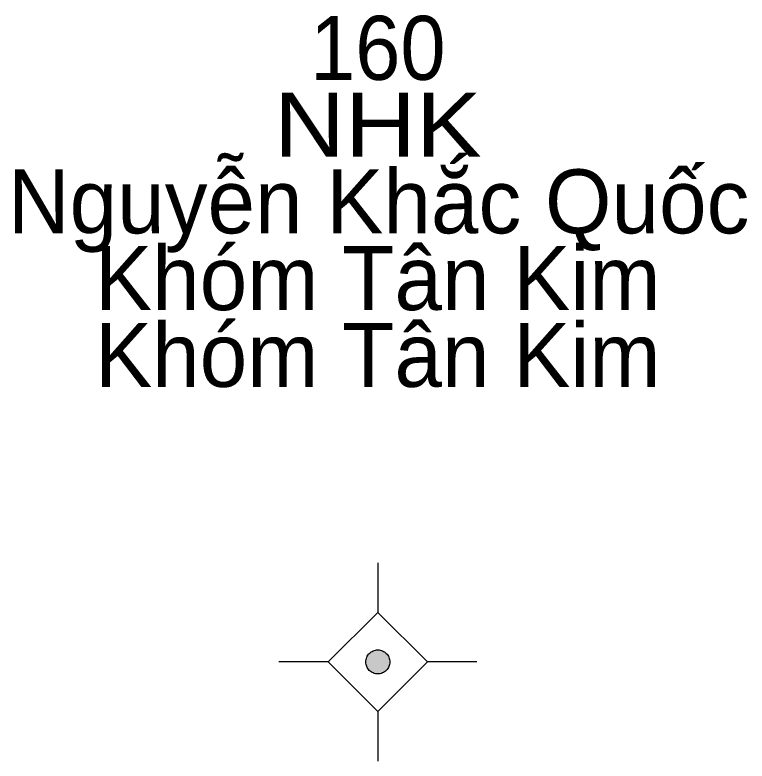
# Model space of a CAD drawing. Header units: metres. Extents: x 535754 to 536552, y 1836422 to 1837057.
# Drawn here: x 536066.95 to 536071.53, y 1836679.74 to 1836684.406 of the extents above; entities that cross this region are included whole.
import ezdxf
from ezdxf.enums import TextEntityAlignment as Align

# ---------------------------------------------------------------- set-up
doc = ezdxf.new("R2010")
doc.units = ezdxf.units.M
doc.header["$LTSCALE"] = 0.16
doc.linetypes.add('MEDIUM_DASHED', pattern=[4.5, 3, -1.5])
doc.layers.add('11', color=7, linetype='MEDIUM_DASHED', lineweight=13)
doc.layers.add('15', color=7, linetype='Continuous', lineweight=13)

msp = doc.modelspace()

# ---------------------------------------------------------------- hatches: boundary and pattern name
at = {"layer": '11'}
msp.add_hatch(color=256, dxfattribs=at).paths.add_polyline_path([(536069.2949, 1836680.36, 1), (536069.1449, 1836680.36, 1)])

# ---------------------------------------------------------------- linework, layer by layer
for p, q in [((536069.22, 1836680.98), (536069.22, 1836680.67)), ((536068.91, 1836680.36), (536068.6, 1836680.36)), ((536069.84, 1836680.36), (536069.53, 1836680.36)), ((536069.22, 1836680.05), (536069.22, 1836679.74))]:
    msp.add_line(p, q, dxfattribs=at)
msp.add_lwpolyline([(536069.22, 1836680.67), (536068.91, 1836680.36), (536069.22, 1836680.05), (536069.53, 1836680.36)], close=True, dxfattribs=at)
msp.add_circle((536069.2199, 1836680.36), 0.075, dxfattribs=at)

# ---------------------------------------------------------------- texts
at = {"layer": '15'}
for s, width, p in [('160', 0.95, (536069.22, 1836684)), ('NHK', 1.15, (536069.22, 1836683.52))]:
    msp.add_text(s, height=0.4, dxfattribs=dict(at, width=width)).set_placement(p, align=Align.CENTER)
for s, p in [('Nguyễn Khắc Quốc', (536069.225, 1836683.04)), ('Khóm Tân Kim', (536069.22, 1836682.56)), ('Khóm Tân Kim', (536069.22, 1836682.08))]:
    msp.add_text(s, height=0.4, dxfattribs=at).set_placement(p, align=Align.CENTER)

doc.saveas('drawing.dxf')
